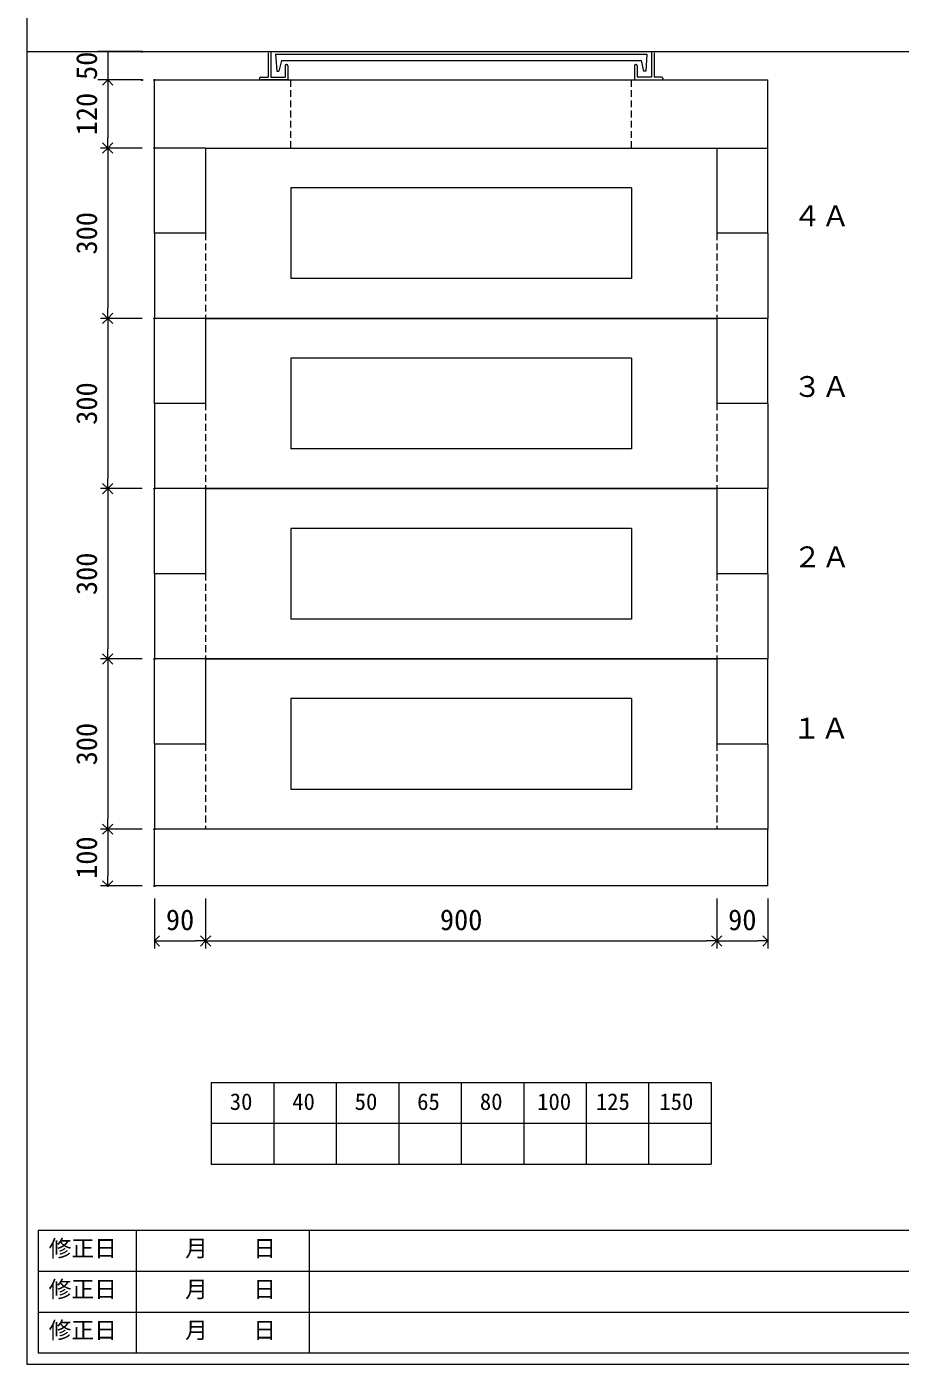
# Model space of a CAD drawing. Units: millimetres, scale not verified. Extents: x -4890 to 18490, y -2329 to 2329.
# Drawn here: x -1230 to 308, y -1946 to 410 of the extents above; entities that cross this region are included whole.
import ezdxf
from ezdxf.enums import TextEntityAlignment as Align

# ---------------------------------------------------------------- set-up
doc = ezdxf.new("R2010")
doc.units = ezdxf.units.MM
doc.header["$LTSCALE"] = 10
doc.header["$PDMODE"] = 32
doc.header["$PDSIZE"] = 2
doc.linetypes.add('DASHED1', pattern=[1.8, 1.2, -0.6])
doc.linetypes.add('USER2', pattern=[50.8, 31.75, -6.35, 6.35, -6.35])
for name, color, linetype, lineweight in [('0-1_Defpoints', 7, 'USER2', 5), ('0-2_waku', 7, 'Continuous', 18), ('0-3_gaikei', 7, 'Continuous', 18), ('0-4_kakure', 7, 'DASHED1', 5), ('0-5_sunpou', 7, 'Continuous', 5), ('0-8_uchigawa', 6, 'Continuous', 18), ('0-A_futa', 3, 'Continuous', 18), ('0-B_GL', 4, 'Continuous', 18), ('0-D_文字１', 7, 'Continuous', 18)]:
    doc.layers.add(name, color=color, linetype=linetype, lineweight=lineweight)
doc.styles.add('ＭＳ ゴシック', font='')
doc.styles.get('ＭＳ ゴシック').set_extended_font_data('MS Gothic')

# ---------------------------------------------------------------- blocks, each defined once
blk = doc.blocks.new('_Open90')
at = {"layer": '0-5_sunpou'}
blk.add_line((0, 0), (-1, 0), dxfattribs=at)
blk.add_lwpolyline([(-0.5, 0.5), (0, 0), (-0.5, -0.5)], dxfattribs=at)
blk = doc.blocks.new('D58')
at = {"layer": '0-1_Defpoints'}
for p in [(442.32, 2492.03), (359.96, 2372.03), (442.32, 2372.03)]:
    blk.add_point(p, dxfattribs=at)
at = {"layer": '0-5_sunpou'}
for p, q in [((420.32, 2492.03), (346.96, 2492.03)), ((359.96, 2474.03), (359.96, 2390.03)), ((420.32, 2372.03), (346.96, 2372.03))]:
    blk.add_line(p, q, dxfattribs=at)
at = {"layer": '0-5_sunpou', "xscale": 18, "yscale": 18}
for p, rotation in [((359.96, 2492.03), 90), ((359.96, 2372.03), 270)]:
    blk.add_blockref('_Open90', p, dxfattribs=dict(at, rotation=rotation))
at = {"layer": '0-5_sunpou', "style": 'ＭＳ ゴシック'}
blk.add_text('120', height=36.66, rotation=90, dxfattribs=at).set_placement((351.96, 2394.53), align=Align.BOTTOM_LEFT)
blk = doc.blocks.new('D59')
at = {"layer": '0-1_Defpoints'}
for p in [(442.32, 2072.03), (359.96, 1772.03), (442.32, 1772.03)]:
    blk.add_point(p, dxfattribs=at)
at = {"layer": '0-5_sunpou'}
for p, q in [((420.32, 2072.03), (346.96, 2072.03)), ((359.96, 2054.03), (359.96, 1790.03)), ((420.32, 1772.03), (346.96, 1772.03))]:
    blk.add_line(p, q, dxfattribs=at)
at = {"layer": '0-5_sunpou', "xscale": 18, "yscale": 18}
for p, rotation in [((359.96, 2072.03), 90), ((359.96, 1772.03), 270)]:
    blk.add_blockref('_Open90', p, dxfattribs=dict(at, rotation=rotation))
at = {"layer": '0-5_sunpou', "style": 'ＭＳ ゴシック'}
blk.add_text('300', height=36.66, rotation=90, dxfattribs=at).set_placement((351.96, 1884.53), align=Align.BOTTOM_LEFT)
blk = doc.blocks.new('D55')
at = {"layer": '0-1_Defpoints'}
for p in [(442.32, 1772.03), (359.96, 1472.03), (442.32, 1472.03)]:
    blk.add_point(p, dxfattribs=at)
at = {"layer": '0-5_sunpou'}
for p, q in [((420.32, 1772.03), (346.96, 1772.03)), ((359.96, 1754.03), (359.96, 1490.03)), ((420.32, 1472.03), (346.96, 1472.03))]:
    blk.add_line(p, q, dxfattribs=at)
at = {"layer": '0-5_sunpou', "xscale": 18, "yscale": 18}
for p, rotation in [((359.96, 1772.03), 90), ((359.96, 1472.03), 270)]:
    blk.add_blockref('_Open90', p, dxfattribs=dict(at, rotation=rotation))
at = {"layer": '0-5_sunpou', "style": 'ＭＳ ゴシック'}
blk.add_text('300', height=36.66, rotation=90, dxfattribs=at).set_placement((351.96, 1584.53), align=Align.BOTTOM_LEFT)
blk = doc.blocks.new('D56')
at = {"layer": '0-1_Defpoints'}
for p in [(442.32, 1472.03), (359.96, 1172.03), (442.32, 1172.03)]:
    blk.add_point(p, dxfattribs=at)
at = {"layer": '0-5_sunpou'}
for p, q in [((420.32, 1472.03), (346.96, 1472.03)), ((359.96, 1454.03), (359.96, 1190.03)), ((420.32, 1172.03), (346.96, 1172.03))]:
    blk.add_line(p, q, dxfattribs=at)
at = {"layer": '0-5_sunpou', "xscale": 18, "yscale": 18}
for p, rotation in [((359.96, 1472.03), 90), ((359.96, 1172.03), 270)]:
    blk.add_blockref('_Open90', p, dxfattribs=dict(at, rotation=rotation))
at = {"layer": '0-5_sunpou', "style": 'ＭＳ ゴシック'}
blk.add_text('300', height=36.66, rotation=90, dxfattribs=at).set_placement((351.96, 1284.53), align=Align.BOTTOM_LEFT)
blk = doc.blocks.new('D62')
at = {"layer": '0-1_Defpoints'}
for p in [(420.32, 2542.03), (359.96, 2492.03), (420.32, 2492.03)]:
    blk.add_point(p, dxfattribs=at)
at = {"layer": '0-5_sunpou'}
for p, q in [((398.32, 2542.03), (346.96, 2542.03)), ((359.96, 2542.03), (359.96, 2492.03)), ((398.32, 2492.03), (346.96, 2492.03))]:
    blk.add_line(p, q, dxfattribs=at)
at = {"layer": '0-5_sunpou', "style": 'ＭＳ ゴシック'}
blk.add_text('50', height=36.66, rotation=90, dxfattribs=at).set_placement((351.96, 2492.03), align=Align.BOTTOM_LEFT)
blk = doc.blocks.new('D66')
at = {"layer": '0-1_Defpoints'}
for p in [(442.32, 1172.03), (359.96, 1072.03), (442.32, 1072.03)]:
    blk.add_point(p, dxfattribs=at)
at = {"layer": '0-5_sunpou'}
for p, q in [((420.32, 1172.03), (346.96, 1172.03)), ((359.96, 1154.03), (359.96, 1090.03)), ((420.32, 1072.03), (346.96, 1072.03))]:
    blk.add_line(p, q, dxfattribs=at)
at = {"layer": '0-5_sunpou', "xscale": 18, "yscale": 18}
for p, rotation in [((359.96, 1172.03), 90), ((359.96, 1072.03), 270)]:
    blk.add_blockref('_Open90', p, dxfattribs=dict(at, rotation=rotation))
at = {"layer": '0-5_sunpou', "style": 'ＭＳ ゴシック'}
blk.add_text('100', height=36.66, rotation=90, dxfattribs=at).set_placement((351.96, 1084.53), align=Align.BOTTOM_LEFT)
blk = doc.blocks.new('D72')
at = {"layer": '0-1_Defpoints'}
for p in [(442.32, 2372.03), (359.96, 2072.03), (442.32, 2072.03)]:
    blk.add_point(p, dxfattribs=at)
at = {"layer": '0-5_sunpou'}
for p, q in [((420.32, 2372.03), (346.96, 2372.03)), ((359.96, 2354.03), (359.96, 2090.03)), ((420.32, 2072.03), (346.96, 2072.03))]:
    blk.add_line(p, q, dxfattribs=at)
at = {"layer": '0-5_sunpou', "xscale": 18, "yscale": 18}
for p, rotation in [((359.96, 2372.03), 90), ((359.96, 2072.03), 270)]:
    blk.add_blockref('_Open90', p, dxfattribs=dict(at, rotation=rotation))
at = {"layer": '0-5_sunpou', "style": 'ＭＳ ゴシック'}
blk.add_text('300', height=36.66, rotation=90, dxfattribs=at).set_placement((351.96, 2184.53), align=Align.BOTTOM_LEFT)

msp = doc.modelspace()

# ---------------------------------------------------------------- linework, layer by layer
at = {"layer": '0-2_waku'}
for p, q in [((-1230, 2328.95), (-1230, -1946.05)), ((-905, -1449.38), (-905, -1593.38)), ((-905, -1449.38), (-905, -1593.38)), ((-905, -1449.38), (-905, -1593.38)), ((-905, -1449.38), (-905, -1593.38)), ((-905, -1449.38), (-25, -1449.38)), ((-795, -1449.38), (-795, -1593.38)), ((-685, -1449.38), (-685, -1593.38)), ((-685, -1449.38), (-685, -1593.38)), ((-575, -1449.38), (-575, -1593.38)), ((-465, -1449.38), (-465, -1593.38)), ((-355, -1449.38), (-355, -1593.38)), ((-245, -1449.38), (-245, -1593.38)), ((-135, -1449.38), (-135, -1593.38)), ((-25, -1449.38), (-25, -1593.38)), ((-905, -1521.38), (-25, -1521.38)), ((-905, -1593.38), (-25, -1593.38)), ((-1210, -1710.05), (-1210, -1926.05)), ((-1210, -1710.05), (818, -1710.05)), ((-1037.5, -1710.05), (-1037.5, -1926.05)), ((-732.5, -1710.05), (-732.5, -1926.05)), ((-732.5, -1710.05), (-732.5, -1926.05)), ((-1210, -1782.05), (818, -1782.05)), ((-1210, -1854.05), (530, -1854.05)), ((-1210, -1926.05), (818, -1926.05)), ((-1230, -1946.05), (4890, -1946.05)), ((-1230, -1946.05), (4890, -1946.05))]:
    msp.add_line(p, q, dxfattribs=at)
at = {"layer": '0-3_gaikei'}
for p, q in [((-1005, 316.62), (75, 316.62)), ((-1005, 196.62), (-1005, 316.62)), ((75, 196.62), (75, 316.62)), ((-915, 196.62), (-1005, 196.62)), ((-1005, 46.62), (-1005, 196.62)), ((-915, 196.62), (-15, 196.62)), ((-915, 196.62), (-915, 46.62)), ((-915, 196.62), (-915, 46.62)), ((-915, 196.62), (-915, 46.62)), ((-915, 196.62), (-915, 46.62)), ((-915, 196.62), (-915, 46.62)), ((-15, 196.62), (75, 196.62)), ((-15, 196.62), (-15, 46.62)), ((-15, 196.62), (-15, 46.62)), ((-15, 196.62), (-15, 46.62)), ((-15, 196.62), (-15, 46.62)), ((-15, 196.62), (-15, 46.62)), ((75, 46.62), (75, 196.62)), ((-915, 46.62), (-1005, 46.62)), ((-915, 46.62), (-1005, 46.62)), ((-915, 46.62), (-1005, 46.62)), ((-915, 46.62), (-1005, 46.62)), ((-1005, 46.62), (-1005, -103.38)), ((-1005, 46.62), (-1005, -103.38)), ((-1005, 46.62), (-1005, -103.38)), ((-1005, 46.62), (-1005, -103.38)), ((75, 46.62), (-15, 46.62)), ((75, 46.62), (-15, 46.62)), ((75, 46.62), (-15, 46.62)), ((75, 46.62), (-15, 46.62)), ((75, 46.62), (-15, 46.62)), ((75, 46.62), (75, -103.38)), ((75, 46.62), (75, -103.38)), ((75, 46.62), (75, -103.38)), ((75, 46.62), (75, -103.38)), ((75, 46.62), (75, -103.38)), ((-1005, -253.38), (-1005, -103.38)), ((75, -103.38), (-1005, -103.38)), ((75, -103.38), (-1005, -103.38)), ((75, -103.38), (-1005, -103.38)), ((75, -103.38), (-1005, -103.38)), ((75, -103.38), (-1005, -103.38)), ((-915, -103.38), (-915, -253.38)), ((-915, -103.38), (-915, -253.38)), ((-915, -103.38), (-915, -253.38)), ((-915, -103.38), (-915, -253.38)), ((-915, -103.38), (-915, -253.38)), ((-915, -103.38), (-15, -103.38)), ((-915, -103.38), (-15, -103.38)), ((-75, -103.38), (-855, -103.38)), ((-15, -103.38), (-15, -253.38)), ((-15, -103.38), (-15, -253.38)), ((-15, -103.38), (-15, -253.38)), ((-15, -103.38), (-15, -253.38)), ((-15, -103.38), (-15, -253.38)), ((75, -253.38), (75, -103.38)), ((-915, -253.38), (-1005, -253.38)), ((-915, -253.38), (-1005, -253.38)), ((-915, -253.38), (-1005, -253.38)), ((-915, -253.38), (-1005, -253.38)), ((-1005, -253.38), (-1005, -403.38)), ((-1005, -253.38), (-1005, -403.38)), ((-1005, -253.38), (-1005, -403.38)), ((-1005, -253.38), (-1005, -403.38)), ((75, -253.38), (-15, -253.38)), ((75, -253.38), (-15, -253.38)), ((75, -253.38), (-15, -253.38)), ((75, -253.38), (-15, -253.38)), ((75, -253.38), (-15, -253.38)), ((75, -253.38), (75, -403.38)), ((75, -253.38), (75, -403.38)), ((75, -253.38), (75, -403.38)), ((75, -253.38), (75, -403.38)), ((75, -253.38), (75, -403.38)), ((75, -403.38), (-1005, -403.38)), ((75, -403.38), (-1005, -403.38)), ((75, -403.38), (-1005, -403.38)), ((75, -403.38), (-1005, -403.38)), ((75, -403.38), (-1005, -403.38)), ((-1005, -553.38), (-1005, -403.38)), ((-915, -403.38), (-15, -403.38)), ((-915, -403.38), (-915, -553.38)), ((-915, -403.38), (-915, -553.38)), ((-915, -403.38), (-915, -553.38)), ((-915, -403.38), (-915, -553.38)), ((-915, -403.38), (-915, -553.38)), ((-915, -403.38), (-15, -403.38)), ((-75, -403.38), (-855, -403.38)), ((-15, -403.38), (-15, -553.38)), ((-15, -403.38), (-15, -553.38)), ((-15, -403.38), (-15, -553.38)), ((-15, -403.38), (-15, -553.38)), ((-15, -403.38), (-15, -553.38)), ((75, -553.38), (75, -403.38)), ((-1005, -553.38), (-1005, -703.38)), ((-1005, -553.38), (-1005, -703.38)), ((-1005, -553.38), (-1005, -703.38)), ((-1005, -553.38), (-1005, -703.38)), ((-1005, -553.38), (-1005, -703.38)), ((-915, -553.38), (-1005, -553.38)), ((-915, -553.38), (-1005, -553.38)), ((-915, -553.38), (-1005, -553.38)), ((-915, -553.38), (-1005, -553.38)), ((-915, -553.38), (-1005, -553.38)), ((75, -553.38), (-15, -553.38)), ((75, -553.38), (-15, -553.38)), ((75, -553.38), (-15, -553.38)), ((75, -553.38), (-15, -553.38)), ((75, -553.38), (-15, -553.38)), ((75, -553.38), (75, -703.38)), ((75, -553.38), (75, -703.38)), ((75, -553.38), (75, -703.38)), ((75, -553.38), (75, -703.38)), ((75, -553.38), (75, -703.38)), ((75, -703.38), (-1005, -703.38)), ((75, -703.38), (-1005, -703.38)), ((75, -703.38), (-1005, -703.38)), ((75, -703.38), (-1005, -703.38)), ((75, -703.38), (-1005, -703.38)), ((-1005, -853.38), (-1005, -703.38)), ((-915, -703.38), (-915, -853.38)), ((-915, -703.38), (-915, -853.38)), ((-915, -703.38), (-915, -853.38)), ((-915, -703.38), (-915, -853.38)), ((-915, -703.38), (-915, -853.38)), ((-915, -703.38), (-15, -703.38)), ((-75, -703.38), (-855, -703.38)), ((-15, -703.38), (-15, -853.38)), ((-15, -703.38), (-15, -853.38)), ((-15, -703.38), (-15, -853.38)), ((-15, -703.38), (-15, -853.38)), ((-15, -703.38), (-15, -853.38)), ((75, -853.38), (75, -703.38)), ((-1005, -853.38), (-1005, -1003.38)), ((-1005, -853.38), (-1005, -1003.38)), ((-1005, -853.38), (-1005, -1003.38)), ((-1005, -853.38), (-1005, -1003.38)), ((-1005, -853.38), (-1005, -1003.38)), ((-915, -853.38), (-1005, -853.38)), ((-915, -853.38), (-1005, -853.38)), ((-915, -853.38), (-1005, -853.38)), ((-915, -853.38), (-1005, -853.38)), ((-915, -853.38), (-1005, -853.38)), ((75, -853.38), (-15, -853.38)), ((75, -853.38), (-15, -853.38)), ((75, -853.38), (-15, -853.38)), ((75, -853.38), (-15, -853.38)), ((75, -853.38), (-15, -853.38)), ((75, -853.38), (75, -1003.38)), ((75, -853.38), (75, -1003.38)), ((75, -853.38), (75, -1003.38)), ((75, -853.38), (75, -1003.38)), ((75, -853.38), (75, -1003.38)), ((-1005, -1103.38), (-1005, -1003.38)), ((75, -1003.38), (-1005, -1003.38)), ((75, -1003.38), (-1005, -1003.38)), ((75, -1003.38), (-1005, -1003.38)), ((75, -1003.38), (-1005, -1003.38)), ((75, -1003.38), (-1005, -1003.38)), ((-75, -1003.38), (-855, -1003.38)), ((75, -1103.38), (75, -1003.38)), ((75, -1103.38), (-1005, -1103.38)), ((75, -1103.38), (-1005, -1103.38))]:
    msp.add_line(p, q, dxfattribs=at)
for points in [[(-915, 46.62), (-1005, 46.62), (-1005, -103.38)], [(-915, -253.38), (-1005, -253.38), (-1005, -403.38)]]:
    msp.add_lwpolyline(points, dxfattribs=at)
at = {"layer": '0-4_kakure'}
for p, q in [((-765, 196.62), (-765, 316.62)), ((-165, 196.62), (-165, 316.62)), ((-915, 46.62), (-915, -103.38)), ((-15, 46.62), (-15, -103.38)), ((-915, -253.38), (-915, -403.38)), ((-15, -253.38), (-15, -403.38)), ((-915, -553.38), (-915, -703.38)), ((-15, -553.38), (-15, -703.38)), ((-915, -853.38), (-915, -1003.38)), ((-15, -853.38), (-15, -1003.38))]:
    msp.add_line(p, q, dxfattribs=at)
at = {"layer": '0-5_sunpou'}
for p, q in [((-1027, 366.62), (-1104.86, 366.62)), ((-1027, 316.62), (-1104.86, 316.62)), ((-1005, -1125.38), (-1005, -1213.3)), ((-915, -1125.38), (-915, -1213.3)), ((-915, -1125.38), (-915, -1213.3)), ((-15, -1125.38), (-15, -1213.3)), ((-15, -1125.38), (-15, -1213.3)), ((75, -1125.38), (75, -1213.3)), ((-987, -1200.3), (-933, -1200.3)), ((-897, -1200.3), (-33, -1200.3)), ((3, -1200.3), (57, -1200.3))]:
    msp.add_line(p, q, dxfattribs=at)
at = {"layer": '0-8_uchigawa'}
for p, q in [((-165, 126.62), (-765, 126.62)), ((-765, 126.62), (-765, -33.38)), ((-165, 126.62), (-165, -33.38)), ((-165, -33.38), (-765, -33.38)), ((-165, -173.38), (-765, -173.38)), ((-765, -173.38), (-765, -333.38)), ((-165, -173.38), (-165, -333.38)), ((-165, -333.38), (-765, -333.38)), ((-165, -473.38), (-765, -473.38)), ((-765, -473.38), (-765, -633.38)), ((-165, -473.38), (-165, -633.38)), ((-165, -633.38), (-765, -633.38)), ((-165, -773.38), (-765, -773.38)), ((-765, -773.38), (-765, -933.38)), ((-165, -773.38), (-165, -933.38)), ((-165, -933.38), (-765, -933.38))]:
    msp.add_line(p, q, dxfattribs=at)
at = {"layer": '0-A_futa'}
for p, q in [((-805, 364.62), (-805, 321.62)), ((-800, 366.62), (-800, 321.62)), ((-792.19, 362.12), (-137.86, 362.12)), ((-792.19, 362.12), (-789.7, 332.12)), ((-137.86, 362.12), (-140.11, 332.12)), ((-130, 366.62), (-130, 321.62)), ((-125, 364.62), (-125, 321.62)), ((-789.7, 332.12), (-785.99, 332.12)), ((-781.67, 351.12), (-785.99, 332.12)), ((-781.67, 351.12), (-148.33, 351.12)), ((-775, 341.62), (-775, 321.62)), ((-773, 343.62), (-772, 343.62)), ((-770, 341.62), (-770, 316.62)), ((-160, 341.62), (-160, 316.62)), ((-157, 343.62), (-158, 343.62)), ((-155, 341.62), (-155, 321.62)), ((-148.33, 351.12), (-144.01, 332.12)), ((-140.11, 332.12), (-144.01, 332.12)), ((-820, 319.62), (-820, 318.62)), ((-818, 321.62), (-805, 321.62)), ((-770, 316.62), (-818, 316.62)), ((-800, 321.62), (-775, 321.62)), ((-160, 316.62), (-112, 316.62)), ((-130, 321.62), (-155, 321.62)), ((-112, 321.62), (-125, 321.62)), ((-110, 319.62), (-110, 318.62))]:
    msp.add_line(p, q, dxfattribs=at)
for centre, start, end in [((-773, 341.62), 90, 180), ((-772, 341.62), 0, 90), ((-158, 341.62), 90, 180), ((-157, 341.62), 0, 90), ((-818, 319.62), 90, 180), ((-818, 318.62), 180, 270), ((-112, 319.62), 0, 90), ((-112, 318.62), 270, 0)]:
    msp.add_arc(centre, 2, start, end, dxfattribs=at)
at = {"layer": '0-B_GL'}
msp.add_line((-1230, 366.62), (4890, 366.62), dxfattribs=at)
msp.add_line((-1230, 366.62), (4890, 366.62), dxfattribs=at)
msp.add_line((-1230, 366.62), (4890, 366.62), dxfattribs=at)

# ---------------------------------------------------------------- block references
at = {"layer": '0-5_sunpou'}
for name in ['D62', 'D58', 'D72', 'D59', 'D55', 'D56', 'D66']:
    msp.add_blockref(name, (-1447.32, -2175.41), dxfattribs=at)
at = {"layer": '0-5_sunpou', "xscale": 18, "yscale": 18, "rotation": 180}
for p in [(-1005, -1200.3), (-915, -1200.3), (-15, -1200.3)]:
    msp.add_blockref('_Open90', p, dxfattribs=at)
at = {"layer": '0-5_sunpou', "xscale": 18, "yscale": 18}
for p in [(-915, -1200.3), (-15, -1200.3), (75, -1200.3)]:
    msp.add_blockref('_Open90', p, dxfattribs=at)

# ---------------------------------------------------------------- texts
at = {"layer": '0-5_sunpou', "style": 'ＭＳ ゴシック'}
for s, p in [('90', (-985, -1192.3)), ('900', (-502.5, -1192.3)), ('90', (5, -1192.3))]:
    msp.add_text(s, height=36.66, dxfattribs=at).set_placement(p, align=Align.BOTTOM_LEFT)
at = {"layer": '0-D_文字１', "style": 'ＭＳ ゴシック'}
for s, height, p in [('４Ａ', 36.66, (119.32, 47.74)), ('３Ａ', 36.66, (119.63, -252.82)), ('２Ａ', 36.66, (119.63, -552.82)), ('１Ａ', 36.66, (118.31, -854.68)), ('30', 29.33, (-872.54, -1506.81)), ('40', 29.33, (-762.54, -1506.81)), ('50', 29.33, (-652.54, -1506.81)), ('65', 29.33, (-542.54, -1506.81)), ('80', 29.33, (-432.14, -1506.81)), ('100', 29.33, (-331.26, -1506.81)), ('125', 29.33, (-227.87, -1506.81)), ('150', 29.33, (-116.11, -1506.81)), ('修正日', 29.33, (-1191.35, -1765.34)), ('\u3000\u3000月\u3000\u3000日', 29.33, (-1031.2, -1765.34)), ('修正日', 29.33, (-1191.35, -1837.34)), ('\u3000\u3000月\u3000\u3000日', 29.33, (-1031.2, -1837.34)), ('修正日', 29.33, (-1191.35, -1909.34)), ('\u3000\u3000月\u3000\u3000日', 29.33, (-1031.2, -1909.34))]:
    msp.add_text(s, height=height, dxfattribs=at).set_placement(p, align=Align.BOTTOM_LEFT)

doc.saveas('drawing.dxf')
